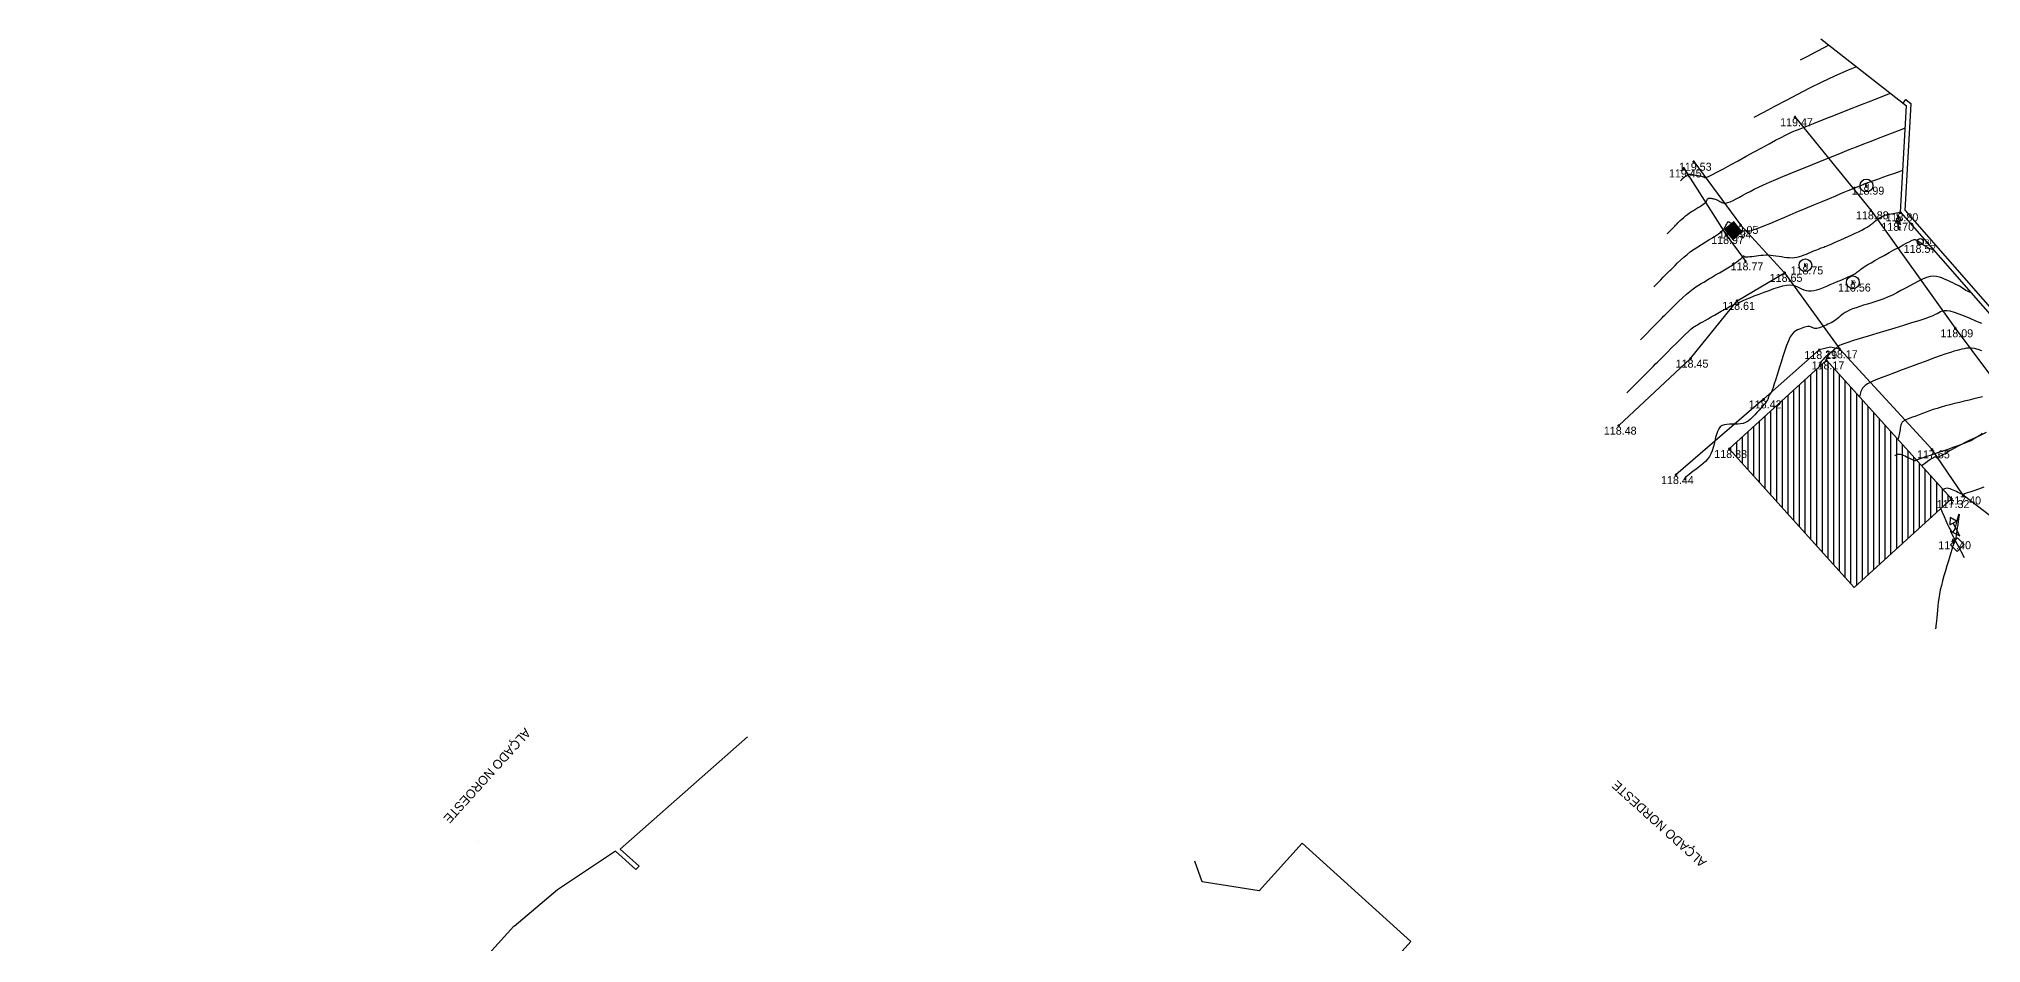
# Model space of a CAD drawing. Extents: x -196763 to -87623, y -65703 to -55832.
# Drawn here: x -87844.7 to -87759.7, y -65550.7 to -65511.1 of the extents above; entities that cross this region are included whole.
import ezdxf
from ezdxf.enums import TextEntityAlignment as Align

# ---------------------------------------------------------------- set-up
doc = ezdxf.new("R2010")
doc.units = 0
doc.header["$MEASUREMENT"] = 0
doc.header["$PDMODE"] = 34
doc.header["$PDSIZE"] = 0.05
for name, color, linetype in [('0_pROP.aux.legenda', 7, 'Continuous'), ('0_PROP.corte', 10, 'Continuous'), ('0_PROPfinal', 4, 'Continuous'), ('AG_BOCA_INCENDIO', 7, 'Continuous'), ('CV', 8, 'Continuous'), ('CVD', 6, 'Continuous'), ('LEVTP_BERMA', 6, 'Continuous'), ('LEVTP_EDIF', 3, 'Continuous'), ('LEVTP_ELEC_POSTE_MEDIA_TENSAO', 7, 'Continuous'), ('LEVTP_MURO', 1, 'Continuous'), ('LEVTP_SAN_DOM_CX', 7, 'Continuous'), ('LEVTP_SAN_PLUV_SARJETA', 7, 'Continuous'), ('POINTS', 2, 'Continuous'), ('Z', 1, 'Continuous')]:
    doc.layers.add(name, color=color, linetype=linetype)
doc.styles.add('creativespace', font='GOTHIC.TTF')
doc.styles.add('TIMES NEW ROMAN', font='times.ttf')

# ---------------------------------------------------------------- blocks, each defined once
blk = doc.blocks.new('BOCA DE INCENDIO REDONDA')
at = {"layer": 'AG_BOCA_INCENDIO'}
blk.add_circle((0, 0), 0.134, dxfattribs=at)
at = {"layer": 'AG_BOCA_INCENDIO', "style": 'TIMES NEW ROMAN'}
blk.add_text('BI', height=0.2, dxfattribs=at).set_placement((0.197, -0.097))
blk = doc.blocks.new('POSTE MEDIA TENSAO')
at = {"layer": 'LEVTP_ELEC_POSTE_MEDIA_TENSAO'}
for p, q in [((-0.092, -0.29), (0.092, 0.29)), ((0.092, 0.29), (0.158, 0.094)), ((0.158, 0.094), (0.246, 0.366))]:
    blk.add_line(p, q, dxfattribs=at)
blk.add_lwpolyline([(0.285, 0.492), (0.177, 0.391), (0.318, 0.348)], close=True, dxfattribs=at)
for points in [[(-0.1, 0.095), (0.1, 0.095)], [(-0.1, -0.095), (-0.1, 0.095)], [(0.1, -0.095), (0.1, 0.095)], [(-0.1, -0.095), (0.1, -0.095)]]:
    blk.add_lwpolyline(points, dxfattribs=at)
blk = doc.blocks.new('SARG RECT')
at = {"layer": 'LEVTP_SAN_PLUV_SARJETA'}
for p, q in [((-0.35, 0.35), (-0.35, 0)), ((0.35, 0.35), (-0.35, 0.35)), ((0.35, 0.29), (-0.35, 0.29)), ((0.35, 0.23), (-0.35, 0.23)), ((0.35, 0.17), (-0.35, 0.17)), ((0.35, 0.12), (-0.35, 0.12)), ((0.35, 0.06), (-0.35, 0.06)), ((-0.35, 0), (0.35, 0)), ((0.35, 0), (0.35, 0.35))]:
    blk.add_line(p, q, dxfattribs=at)
blk = doc.blocks.new('CX DOM RED')
at = {"layer": 'LEVTP_SAN_DOM_CX'}
blk.add_circle((118.482, -75.333), 0.28, dxfattribs=at)
at = {"layer": 'LEVTP_SAN_DOM_CX', "style": 'TIMES NEW ROMAN'}
blk.add_text('D', height=0.2, dxfattribs=at).set_placement((118.389, -75.43))

msp = doc.modelspace()

# ---------------------------------------------------------------- hatches: boundary and pattern name
at = {"layer": 'LEVTP_EDIF', "linetype": 'Continuous', "true_color": 0x000000}
h = msp.add_hatch(dxfattribs=at)
h.set_pattern_fill('ANSI31', color=18, scale=2, angle=45)
h.set_pattern_definition([(90, (67.09838, 74.1472), (-0.25, -8e-13), [])])
h.paths.add_polyline_path([(-87766.473, -65525.158), (-87770.73, -65529.033), (-87765.258, -65535.098), (-87761.001, -65531.223)])
h.paths.add_polyline_path([(-87768.254, -65530.509), (-87762.632, -65530.509), (-87762.632, -65529.656), (-87768.254, -65529.656)], flags=24)

# ---------------------------------------------------------------- linework, layer by layer
at = {"layer": '0_PROP.corte', "color": 240, "linetype": 'Continuous', "true_color": 0xed1f24}
for p, q in [((-87819.253, -65546.536), (-87813.675, -65541.631)), ((-87819.448, -65546.629), (-87818.558, -65547.434)), ((-87818.424, -65547.286), (-87819.253, -65546.536)), ((-87818.558, -65547.434), (-87818.424, -65547.286))]:
    msp.add_line(p, q, dxfattribs=at)
for points in [[(-87789.417, -65546.282), (-87791.296, -65548.359), (-87793.784, -65547.963), (-87794.101, -65547.061)], [(-87784.659, -65550.583), (-87789.417, -65546.282)], [(-87819.448, -65546.629), (-87821.984, -65548.317), (-87823.891, -65549.928), (-87823.906, -65549.915), (-87832.292, -65559.182), (-87849.566, -65577.526), (-87849.696, -65577.67), (-87850.716, -65578.797)], [(-87785.665, -65551.696), (-87784.659, -65550.583)]]:
    msp.add_lwpolyline(points, dxfattribs=at)
at = {"layer": '0_PROPfinal', "linetype": 'Continuous'}
msp.add_lwpolyline([(-87825.436, -65546.209), (-87825.436, -65546.209)], dxfattribs=at)
at = {"layer": 'CV', "linetype": 'Continuous'}
for points in [[(-87766.373, -65511.377, 0), (-87766.536, -65511.464, 0), (-87766.956, -65511.687, 0), (-87767.336, -65511.885, 0), (-87767.63, -65512.032, 0)], [(-87765.16, -65512.324, 0), (-87765.517, -65512.474, 0), (-87766.117, -65512.738, 0), (-87766.117, -65512.738, 0), (-87766.683, -65513.001, 0), (-87767.222, -65513.266, 0), (-87767.74, -65513.53, 0), (-87768.243, -65513.795, 0), (-87768.74, -65514.06, 0), (-87768.74, -65514.06, 0), (-87769.232, -65514.322, 0), (-87769.646, -65514.542, 0)], [(-87772.853, -65517.305, 0), (-87772.841, -65517.292, 0), (-87772.832, -65517.283, 0), (-87772.821, -65517.272, 0), (-87772.81, -65517.261, 0), (-87772.799, -65517.25, 0), (-87772.79, -65517.241, 0), (-87772.79, -65517.241, 0), (-87772.784, -65517.235, 0), (-87772.78, -65517.23, 0), (-87772.776, -65517.227, 0), (-87772.771, -65517.222, 0), (-87772.765, -65517.216, 0), (-87772.765, -65517.216, 0), (-87772.756, -65517.207, 0), (-87772.745, -65517.195, 0), (-87772.731, -65517.183, 0), (-87772.716, -65517.169, 0), (-87772.701, -65517.156, 0), (-87772.701, -65517.156, 0), (-87772.685, -65517.144, 0), (-87772.668, -65517.132, 0), (-87772.651, -65517.122, 0), (-87772.635, -65517.111, 0), (-87772.618, -65517.101, 0), (-87772.618, -65517.101, 0), (-87772.601, -65517.09, 0), (-87772.585, -65517.08, 0), (-87772.57, -65517.071, 0), (-87772.557, -65517.062, 0), (-87772.546, -65517.054, 0), (-87772.546, -65517.054, 0), (-87772.538, -65517.048, 0), (-87772.533, -65517.042, 0), (-87772.529, -65517.037, 0), (-87772.526, -65517.032, 0), (-87772.525, -65517.028, 0), (-87772.525, -65517.028, 0), (-87772.522, -65517.024, 0), (-87772.518, -65517.02, 0), (-87772.509, -65517.018, 0), (-87772.492, -65517.017, 0), (-87772.466, -65517.019, 0), (-87772.466, -65517.019, 0), (-87772.429, -65517.023, 0), (-87772.383, -65517.029, 0), (-87772.329, -65517.038, 0), (-87772.271, -65517.047, 0), (-87772.21, -65517.057, 0), (-87772.21, -65517.057, 0), (-87772.149, -65517.067, 0), (-87772.09, -65517.077, 0), (-87772.035, -65517.087, 0), (-87771.985, -65517.097, 0), (-87771.942, -65517.107, 0), (-87771.942, -65517.107, 0), (-87771.907, -65517.116, 0), (-87771.879, -65517.126, 0), (-87771.857, -65517.136, 0), (-87771.838, -65517.145, 0), (-87771.821, -65517.155, 0), (-87771.821, -65517.155, 0), (-87771.802, -65517.163, 0), (-87771.77, -65517.163, 0), (-87771.711, -65517.147, 0), (-87771.612, -65517.107, 0), (-87771.459, -65517.034, 0), (-87771.459, -65517.034, 0), (-87771.244, -65516.924, 0), (-87770.976, -65516.781, 0), (-87770.668, -65516.614, 0), (-87770.333, -65516.431, 0), (-87769.984, -65516.24, 0), (-87769.984, -65516.24, 0), (-87769.635, -65516.049, 0), (-87769.297, -65515.864, 0), (-87768.98, -65515.692, 0), (-87768.696, -65515.539, 0), (-87768.455, -65515.411, 0), (-87768.455, -65515.411, 0), (-87768.263, -65515.313, 0), (-87768.115, -65515.24, 0), (-87767.999, -65515.187, 0), (-87767.905, -65515.146, 0), (-87767.821, -65515.111, 0), (-87767.821, -65515.111, 0), (-87767.735, -65515.076, 0), (-87767.629, -65515.033, 0), (-87767.479, -65514.974, 0), (-87767.265, -65514.889, 0), (-87766.966, -65514.771, 0), (-87766.966, -65514.771, 0), (-87766.567, -65514.614, 0), (-87766.082, -65514.424, 0), (-87765.533, -65514.21, 0), (-87764.941, -65513.978, 0), (-87764.328, -65513.738, 0), (-87764.328, -65513.738, 0), (-87763.714, -65513.498, 0), (-87763.675, -65513.483, 0)], [(-87773.44, -65519.626, 0), (-87773.374, -65519.558, 0), (-87773.327, -65519.511, 0), (-87773.271, -65519.454, 0), (-87773.211, -65519.394, 0), (-87773.155, -65519.337, 0), (-87773.108, -65519.29, 0), (-87773.108, -65519.29, 0), (-87773.075, -65519.256, 0), (-87773.052, -65519.233, 0), (-87773.031, -65519.212, 0), (-87773.008, -65519.189, 0), (-87772.975, -65519.155, 0), (-87772.975, -65519.155, 0), (-87772.928, -65519.108, 0), (-87772.867, -65519.048, 0), (-87772.796, -65518.981, 0), (-87772.718, -65518.911, 0), (-87772.635, -65518.842, 0), (-87772.635, -65518.842, 0), (-87772.55, -65518.777, 0), (-87772.463, -65518.716, 0), (-87772.375, -65518.658, 0), (-87772.287, -65518.603, 0), (-87772.198, -65518.548, 0), (-87772.198, -65518.548, 0), (-87772.11, -65518.494, 0), (-87772.024, -65518.442, 0), (-87771.945, -65518.392, 0), (-87771.876, -65518.345, 0), (-87771.82, -65518.304, 0), (-87771.82, -65518.304, 0), (-87771.778, -65518.269, 0), (-87771.749, -65518.238, 0), (-87771.729, -65518.212, 0), (-87771.716, -65518.188, 0), (-87771.706, -65518.165, 0), (-87771.706, -65518.165, 0), (-87771.697, -65518.143, 0), (-87771.686, -65518.122, 0), (-87771.673, -65518.103, 0), (-87771.658, -65518.088, 0), (-87771.638, -65518.077, 0), (-87771.638, -65518.077, 0), (-87771.614, -65518.071, 0), (-87771.585, -65518.07, 0), (-87771.554, -65518.072, 0), (-87771.52, -65518.076, 0), (-87771.486, -65518.082, 0), (-87771.486, -65518.082, 0), (-87771.451, -65518.088, 0), (-87771.416, -65518.094, 0), (-87771.38, -65518.102, 0), (-87771.343, -65518.113, 0), (-87771.305, -65518.126, 0), (-87771.305, -65518.126, 0), (-87771.266, -65518.143, 0), (-87771.225, -65518.163, 0), (-87771.183, -65518.185, 0), (-87771.14, -65518.209, 0), (-87771.097, -65518.233, 0), (-87771.097, -65518.233, 0), (-87771.053, -65518.257, 0), (-87771.005, -65518.276, 0), (-87770.948, -65518.287, 0), (-87770.879, -65518.285, 0), (-87770.792, -65518.266, 0), (-87770.792, -65518.266, 0), (-87770.684, -65518.227, 0), (-87770.56, -65518.17, 0), (-87770.422, -65518.101, 0), (-87770.276, -65518.023, 0), (-87770.125, -65517.941, 0), (-87770.125, -65517.941, 0), (-87769.972, -65517.857, 0), (-87769.813, -65517.772, 0), (-87769.639, -65517.682, 0), (-87769.445, -65517.587, 0), (-87769.222, -65517.484, 0), (-87769.222, -65517.484, 0), (-87768.967, -65517.371, 0), (-87768.684, -65517.25, 0), (-87768.38, -65517.123, 0), (-87768.062, -65516.992, 0), (-87767.737, -65516.859, 0), (-87767.737, -65516.859, 0), (-87767.411, -65516.726, 0), (-87767.085, -65516.593, 0), (-87766.76, -65516.461, 0), (-87766.437, -65516.33, 0), (-87766.114, -65516.201, 0), (-87766.114, -65516.201, 0), (-87765.793, -65516.073, 0), (-87765.474, -65515.947, 0), (-87765.155, -65515.822, 0), (-87764.838, -65515.697, 0), (-87764.52, -65515.573, 0), (-87764.52, -65515.573, 0), (-87764.203, -65515.449, 0), (-87763.889, -65515.327, 0), (-87763.579, -65515.206, 0), (-87763.275, -65515.09, 0), (-87763.022, -65514.994, 0)], [(-87774.614, -65524.267, 0), (-87774.44, -65524.091, 0), (-87774.317, -65523.967, 0), (-87774.17, -65523.818, 0), (-87774.014, -65523.66, 0), (-87773.866, -65523.511, 0), (-87773.743, -65523.387, 0), (-87773.743, -65523.387, 0), (-87773.657, -65523.299, 0), (-87773.596, -65523.237, 0), (-87773.543, -65523.184, 0), (-87773.481, -65523.122, 0), (-87773.395, -65523.035, 0), (-87773.395, -65523.035, 0), (-87773.272, -65522.91, 0), (-87773.119, -65522.758, 0), (-87772.948, -65522.591, 0), (-87772.772, -65522.425, 0), (-87772.603, -65522.272, 0), (-87772.603, -65522.272, 0), (-87772.45, -65522.145, 0), (-87772.312, -65522.04, 0), (-87772.185, -65521.953, 0), (-87772.066, -65521.876, 0), (-87771.951, -65521.805, 0), (-87771.951, -65521.805, 0), (-87771.837, -65521.736, 0), (-87771.724, -65521.667, 0), (-87771.615, -65521.601, 0), (-87771.51, -65521.538, 0), (-87771.412, -65521.479, 0), (-87771.412, -65521.479, 0), (-87771.321, -65521.426, 0), (-87771.237, -65521.377, 0), (-87771.158, -65521.331, 0), (-87771.082, -65521.288, 0), (-87771.008, -65521.246, 0), (-87771.008, -65521.246, 0), (-87770.934, -65521.204, 0), (-87770.861, -65521.162, 0), (-87770.79, -65521.12, 0), (-87770.722, -65521.079, 0), (-87770.657, -65521.039, 0), (-87770.657, -65521.039, 0), (-87770.598, -65520.999, 0), (-87770.542, -65520.961, 0), (-87770.489, -65520.922, 0), (-87770.438, -65520.884, 0), (-87770.388, -65520.847, 0), (-87770.388, -65520.847, 0), (-87770.339, -65520.809, 0), (-87770.291, -65520.773, 0), (-87770.248, -65520.739, 0), (-87770.209, -65520.708, 0), (-87770.178, -65520.683, 0), (-87770.178, -65520.683, 0), (-87770.156, -65520.663, 0), (-87770.142, -65520.648, 0), (-87770.132, -65520.636, 0), (-87770.127, -65520.626, 0), (-87770.123, -65520.618, 0), (-87770.123, -65520.618, 0), (-87770.12, -65520.611, 0), (-87770.117, -65520.603, 0), (-87770.113, -65520.597, 0), (-87770.109, -65520.593, 0), (-87770.104, -65520.592, 0), (-87770.104, -65520.592, 0), (-87770.099, -65520.593, 0), (-87770.093, -65520.597, 0), (-87770.086, -65520.603, 0), (-87770.08, -65520.61, 0), (-87770.073, -65520.618, 0), (-87770.073, -65520.618, 0), (-87770.065, -65520.625, 0), (-87770.054, -65520.632, 0), (-87770.035, -65520.637, 0), (-87770.006, -65520.64, 0), (-87769.961, -65520.639, 0), (-87769.961, -65520.639, 0), (-87769.899, -65520.635, 0), (-87769.822, -65520.627, 0), (-87769.734, -65520.617, 0), (-87769.639, -65520.605, 0), (-87769.54, -65520.592, 0), (-87769.54, -65520.592, 0), (-87769.44, -65520.579, 0), (-87769.34, -65520.567, 0), (-87769.238, -65520.559, 0), (-87769.133, -65520.554, 0), (-87769.026, -65520.554, 0), (-87769.026, -65520.554, 0), (-87768.914, -65520.56, 0), (-87768.8, -65520.571, 0), (-87768.683, -65520.587, 0), (-87768.564, -65520.604, 0), (-87768.445, -65520.624, 0), (-87768.445, -65520.624, 0), (-87768.326, -65520.643, 0), (-87768.207, -65520.659, 0), (-87768.09, -65520.671, 0), (-87767.976, -65520.675, 0), (-87767.865, -65520.67, 0), (-87767.865, -65520.67, 0), (-87767.758, -65520.653, 0), (-87767.654, -65520.626, 0), (-87767.552, -65520.592, 0), (-87767.452, -65520.554, 0), (-87767.353, -65520.512, 0), (-87767.353, -65520.512, 0), (-87767.254, -65520.471, 0), (-87767.157, -65520.43, 0), (-87767.064, -65520.391, 0), (-87766.977, -65520.355, 0), (-87766.896, -65520.322, 0), (-87766.896, -65520.322, 0), (-87766.825, -65520.294, 0), (-87766.761, -65520.269, 0), (-87766.702, -65520.246, 0), (-87766.647, -65520.225, 0), (-87766.594, -65520.206, 0), (-87766.594, -65520.206, 0), (-87766.54, -65520.185, 0), (-87766.482, -65520.163, 0), (-87766.416, -65520.137, 0), (-87766.336, -65520.104, 0), (-87766.24, -65520.064, 0), (-87766.24, -65520.064, 0), (-87766.124, -65520.013, 0), (-87765.99, -65519.954, 0), (-87765.844, -65519.889, 0), (-87765.689, -65519.819, 0), (-87765.53, -65519.748, 0), (-87765.53, -65519.748, 0), (-87765.37, -65519.676, 0), (-87765.215, -65519.605, 0), (-87765.066, -65519.535, 0), (-87764.928, -65519.466, 0), (-87764.805, -65519.401, 0), (-87764.805, -65519.401, 0), (-87764.699, -65519.338, 0), (-87764.606, -65519.277, 0), (-87764.525, -65519.219, 0), (-87764.451, -65519.161, 0), (-87764.381, -65519.104, 0), (-87764.381, -65519.104, 0), (-87764.311, -65519.048, 0), (-87764.24, -65518.993, 0), (-87764.169, -65518.942, 0), (-87764.097, -65518.896, 0), (-87764.023, -65518.857, 0), (-87764.023, -65518.857, 0), (-87763.948, -65518.826, 0), (-87763.871, -65518.802, 0), (-87763.793, -65518.783, 0), (-87763.715, -65518.768, 0), (-87763.636, -65518.755, 0), (-87763.636, -65518.755, 0), (-87763.557, -65518.741, 0), (-87763.482, -65518.729, 0), (-87763.413, -65518.717, 0), (-87763.353, -65518.708, 0), (-87763.306, -65518.7, 0), (-87763.306, -65518.7, 0), (-87763.273, -65518.695, 0), (-87763.253, -65518.692, 0), (-87763.242, -65518.691, 0), (-87763.237, -65518.69, 0), (-87763.235, -65518.691, 0), (-87763.235, -65518.691, 0), (-87763.234, -65518.691, 0), (-87763.233, -65518.691, 0), (-87763.232, -65518.692, 0), (-87763.231, -65518.692, 0), (-87763.23, -65518.693, 0), (-87763.23, -65518.693, 0), (-87763.229, -65518.693, 0), (-87763.228, -65518.694, 0), (-87763.227, -65518.694, 0), (-87763.226, -65518.695, 0), (-87763.225, -65518.696, 0), (-87763.225, -65518.696, 0), (-87763.223, -65518.695, 0)], [(-87775.201, -65526.588, 0), (-87774.973, -65526.357, 0), (-87774.813, -65526.195, 0), (-87774.619, -65525.999, 0), (-87774.415, -65525.793, 0), (-87774.222, -65525.597, 0), (-87774.061, -65525.435, 0), (-87774.061, -65525.435, 0), (-87773.948, -65525.321, 0), (-87773.868, -65525.24, 0), (-87773.798, -65525.17, 0), (-87773.718, -65525.089, 0), (-87773.605, -65524.974, 0), (-87773.605, -65524.974, 0), (-87773.444, -65524.812, 0), (-87773.248, -65524.615, 0), (-87773.038, -65524.405, 0), (-87772.832, -65524.202, 0), (-87772.652, -65524.027, 0), (-87772.652, -65524.027, 0), (-87772.511, -65523.897, 0), (-87772.407, -65523.806, 0), (-87772.329, -65523.745, 0), (-87772.269, -65523.703, 0), (-87772.218, -65523.672, 0), (-87772.218, -65523.672, 0), (-87772.168, -65523.641, 0), (-87772.114, -65523.609, 0), (-87772.052, -65523.572, 0), (-87771.978, -65523.528, 0), (-87771.888, -65523.476, 0), (-87771.888, -65523.476, 0), (-87771.78, -65523.413, 0), (-87771.655, -65523.342, 0), (-87771.518, -65523.264, 0), (-87771.373, -65523.182, 0), (-87771.225, -65523.097, 0), (-87771.225, -65523.097, 0), (-87771.076, -65523.013, 0), (-87770.933, -65522.932, 0), (-87770.801, -65522.859, 0), (-87770.685, -65522.796, 0), (-87770.591, -65522.748, 0), (-87770.591, -65522.748, 0), (-87770.522, -65522.717, 0), (-87770.474, -65522.7, 0), (-87770.443, -65522.694, 0), (-87770.422, -65522.695, 0), (-87770.407, -65522.699, 0), (-87770.407, -65522.699, 0), (-87770.393, -65522.704, 0), (-87770.379, -65522.709, 0), (-87770.366, -65522.712, 0), (-87770.355, -65522.713, 0), (-87770.345, -65522.711, 0), (-87770.345, -65522.711, 0), (-87770.337, -65522.706, 0), (-87770.33, -65522.698, 0), (-87770.325, -65522.688, 0), (-87770.321, -65522.677, 0), (-87770.317, -65522.665, 0), (-87770.317, -65522.665, 0), (-87770.312, -65522.652, 0), (-87770.298, -65522.637, 0), (-87770.267, -65522.615, 0), (-87770.21, -65522.586, 0), (-87770.119, -65522.544, 0), (-87770.119, -65522.544, 0), (-87769.987, -65522.489, 0), (-87769.822, -65522.423, 0), (-87769.63, -65522.348, 0), (-87769.421, -65522.267, 0), (-87769.204, -65522.184, 0), (-87769.204, -65522.184, 0), (-87768.986, -65522.101, 0), (-87768.773, -65522.023, 0), (-87768.57, -65521.955, 0), (-87768.383, -65521.903, 0), (-87768.216, -65521.871, 0), (-87768.216, -65521.871, 0), (-87768.072, -65521.864, 0), (-87767.95, -65521.878, 0), (-87767.842, -65521.907, 0), (-87767.745, -65521.946, 0), (-87767.652, -65521.99, 0), (-87767.652, -65521.99, 0), (-87767.561, -65522.035, 0), (-87767.467, -65522.076, 0), (-87767.368, -65522.107, 0), (-87767.263, -65522.127, 0), (-87767.149, -65522.129, 0), (-87767.149, -65522.129, 0), (-87767.024, -65522.111, 0), (-87766.891, -65522.076, 0), (-87766.751, -65522.028, 0), (-87766.606, -65521.972, 0), (-87766.46, -65521.912, 0), (-87766.46, -65521.912, 0), (-87766.313, -65521.851, 0), (-87766.171, -65521.792, 0), (-87766.036, -65521.735, 0), (-87765.913, -65521.684, 0), (-87765.805, -65521.638, 0), (-87765.805, -65521.638, 0), (-87765.716, -65521.6, 0), (-87765.642, -65521.568, 0), (-87765.579, -65521.541, 0), (-87765.525, -65521.517, 0), (-87765.474, -65521.494, 0), (-87765.474, -65521.494, 0), (-87765.425, -65521.472, 0), (-87765.375, -65521.449, 0), (-87765.326, -65521.425, 0), (-87765.279, -65521.4, 0), (-87765.232, -65521.373, 0), (-87765.232, -65521.373, 0), (-87765.187, -65521.344, 0), (-87765.144, -65521.313, 0), (-87765.102, -65521.281, 0), (-87765.06, -65521.248, 0), (-87765.019, -65521.215, 0), (-87765.019, -65521.215, 0), (-87764.977, -65521.181, 0), (-87764.928, -65521.143, 0), (-87764.864, -65521.099, 0), (-87764.78, -65521.045, 0), (-87764.668, -65520.976, 0), (-87764.668, -65520.976, 0), (-87764.523, -65520.892, 0), (-87764.35, -65520.794, 0), (-87764.156, -65520.686, 0), (-87763.949, -65520.57, 0), (-87763.734, -65520.452, 0), (-87763.734, -65520.452, 0), (-87763.519, -65520.333, 0), (-87763.313, -65520.22, 0), (-87763.123, -65520.116, 0), (-87762.957, -65520.027, 0), (-87762.825, -65519.958, 0), (-87762.825, -65519.958, 0), (-87762.73, -65519.912, 0), (-87762.669, -65519.886, 0), (-87762.631, -65519.874, 0), (-87762.611, -65519.872, 0), (-87762.598, -65519.875, 0), (-87762.598, -65519.875, 0), (-87762.587, -65519.879, 0), (-87762.572, -65519.885, 0), (-87762.551, -65519.897, 0), (-87762.52, -65519.915, 0), (-87762.476, -65519.942, 0), (-87762.476, -65519.942, 0), (-87762.418, -65519.98, 0), (-87762.347, -65520.027, 0), (-87762.266, -65520.081, 0), (-87762.18, -65520.14, 0), (-87762.089, -65520.201, 0), (-87762.089, -65520.201, 0), (-87761.993, -65520.26, 0), (-87761.859, -65520.301, 0), (-87761.816, -65520.302, 0)], [(-87760.175, -65522.177, 0), (-87760.217, -65522.174, 0), (-87760.306, -65522.142, 0), (-87760.374, -65522.101, 0), (-87760.374, -65522.101, 0), (-87760.438, -65522.057, 0), (-87760.505, -65522.013, 0), (-87760.576, -65521.968, 0), (-87760.654, -65521.923, 0), (-87760.74, -65521.876, 0), (-87760.74, -65521.876, 0), (-87760.836, -65521.828, 0), (-87760.941, -65521.778, 0), (-87761.053, -65521.728, 0), (-87761.168, -65521.677, 0), (-87761.286, -65521.625, 0), (-87761.286, -65521.625, 0), (-87761.404, -65521.575, 0), (-87761.526, -65521.531, 0), (-87761.653, -65521.5, 0), (-87761.789, -65521.488, 0), (-87761.937, -65521.501, 0), (-87761.937, -65521.501, 0), (-87762.098, -65521.543, 0), (-87762.272, -65521.611, 0), (-87762.453, -65521.697, 0), (-87762.641, -65521.797, 0), (-87762.832, -65521.902, 0), (-87762.832, -65521.902, 0), (-87763.022, -65522.009, 0), (-87763.213, -65522.113, 0), (-87763.402, -65522.213, 0), (-87763.59, -65522.306, 0), (-87763.775, -65522.391, 0), (-87763.775, -65522.391, 0), (-87763.958, -65522.466, 0), (-87764.138, -65522.533, 0), (-87764.316, -65522.593, 0), (-87764.494, -65522.648, 0), (-87764.671, -65522.702, 0), (-87764.671, -65522.702, 0), (-87764.847, -65522.755, 0), (-87765.018, -65522.808, 0), (-87765.181, -65522.861, 0), (-87765.33, -65522.914, 0), (-87765.46, -65522.967, 0), (-87765.46, -65522.967, 0), (-87765.57, -65523.02, 0), (-87765.661, -65523.073, 0), (-87765.738, -65523.126, 0), (-87765.807, -65523.178, 0), (-87765.87, -65523.231, 0), (-87765.87, -65523.231, 0), (-87765.934, -65523.284, 0), (-87765.997, -65523.335, 0), (-87766.062, -65523.385, 0), (-87766.128, -65523.433, 0), (-87766.196, -65523.477, 0), (-87766.196, -65523.477, 0), (-87766.266, -65523.516, 0), (-87766.338, -65523.553, 0), (-87766.411, -65523.587, 0), (-87766.485, -65523.619, 0), (-87766.56, -65523.65, 0), (-87766.56, -65523.65, 0), (-87766.635, -65523.681, 0), (-87766.708, -65523.71, 0), (-87766.777, -65523.735, 0), (-87766.842, -65523.754, 0), (-87766.9, -65523.766, 0), (-87766.9, -65523.766, 0), (-87766.95, -65523.769, 0), (-87766.993, -65523.765, 0), (-87767.032, -65523.754, 0), (-87767.067, -65523.74, 0), (-87767.1, -65523.724, 0), (-87767.1, -65523.724, 0), (-87767.133, -65523.708, 0), (-87767.168, -65523.694, 0), (-87767.207, -65523.683, 0), (-87767.251, -65523.678, 0), (-87767.303, -65523.681, 0), (-87767.303, -65523.681, 0), (-87767.363, -65523.692, 0), (-87767.431, -65523.711, 0), (-87767.504, -65523.736, 0), (-87767.581, -65523.764, 0), (-87767.659, -65523.794, 0), (-87767.659, -65523.794, 0), (-87767.738, -65523.826, 0), (-87767.817, -65523.867, 0), (-87767.897, -65523.926, 0), (-87767.976, -65524.013, 0), (-87768.056, -65524.137, 0), (-87768.056, -65524.137, 0), (-87768.137, -65524.304, 0), (-87768.217, -65524.508, 0), (-87768.298, -65524.739, 0), (-87768.38, -65524.988, 0), (-87768.461, -65525.247, 0), (-87768.461, -65525.247, 0), (-87768.542, -65525.506, 0), (-87768.62, -65525.755, 0), (-87768.693, -65525.985, 0), (-87768.758, -65526.186, 0), (-87768.812, -65526.348, 0), (-87768.812, -65526.348, 0), (-87768.854, -65526.464, 0), (-87768.884, -65526.542, 0), (-87768.907, -65526.591, 0), (-87768.925, -65526.621, 0), (-87768.939, -65526.641, 0), (-87768.939, -65526.641, 0), (-87768.953, -65526.659, 0), (-87768.967, -65526.678, 0), (-87768.98, -65526.696, 0), (-87768.991, -65526.714, 0), (-87769.001, -65526.733, 0), (-87769.001, -65526.733, 0), (-87769.008, -65526.751, 0), (-87769.014, -65526.769, 0), (-87769.018, -65526.788, 0), (-87769.022, -65526.806, 0), (-87769.024, -65526.825, 0), (-87769.024, -65526.825, 0), (-87769.028, -65526.844, 0), (-87769.035, -65526.866, 0), (-87769.049, -65526.896, 0), (-87769.075, -65526.936, 0), (-87769.115, -65526.989, 0), (-87769.115, -65526.989, 0), (-87769.173, -65527.059, 0), (-87769.245, -65527.143, 0), (-87769.329, -65527.237, 0), (-87769.419, -65527.338, 0), (-87769.514, -65527.443, 0), (-87769.514, -65527.443, 0), (-87769.609, -65527.547, 0), (-87769.706, -65527.647, 0), (-87769.804, -65527.739, 0), (-87769.905, -65527.818, 0), (-87770.011, -65527.879, 0), (-87770.011, -65527.879, 0), (-87770.121, -65527.921, 0), (-87770.235, -65527.945, 0), (-87770.352, -65527.957, 0), (-87770.471, -65527.96, 0), (-87770.591, -65527.959, 0), (-87770.591, -65527.959, 0), (-87770.711, -65527.958, 0), (-87770.827, -65527.964, 0), (-87770.937, -65527.981, 0), (-87771.036, -65528.016, 0), (-87771.121, -65528.074, 0), (-87771.121, -65528.074, 0), (-87771.189, -65528.161, 0), (-87771.244, -65528.271, 0), (-87771.288, -65528.4, 0), (-87771.326, -65528.54, 0), (-87771.359, -65528.686, 0), (-87771.359, -65528.686, 0), (-87771.393, -65528.833, 0), (-87771.43, -65528.977, 0), (-87771.473, -65529.116, 0), (-87771.526, -65529.248, 0), (-87771.591, -65529.37, 0), (-87771.591, -65529.37, 0), (-87771.671, -65529.48, 0), (-87771.763, -65529.581, 0), (-87771.864, -65529.673, 0), (-87771.972, -65529.761, 0), (-87772.083, -65529.846, 0), (-87772.083, -65529.846, 0), (-87772.194, -65529.931, 0), (-87772.3, -65530.012, 0), (-87772.398, -65530.087, 0), (-87772.482, -65530.153, 0), (-87772.55, -65530.206, 0), (-87772.55, -65530.206, 0), (-87772.596, -65530.245, 0), (-87772.625, -65530.272, 0), (-87772.642, -65530.289, 0), (-87772.649, -65530.3, 0), (-87772.652, -65530.308, 0), (-87772.652, -65530.308, 0), (-87772.654, -65530.316, 0), (-87772.656, -65530.323, 0), (-87772.658, -65530.331, 0), (-87772.66, -65530.338, 0), (-87772.662, -65530.345, 0), (-87772.662, -65530.345, 0), (-87772.663, -65530.351, 0), (-87772.664, -65530.357, 0), (-87772.665, -65530.363, 0), (-87772.666, -65530.369, 0), (-87772.666, -65530.375, 0), (-87772.666, -65530.375, 0), (-87772.667, -65530.381, 0), (-87772.667, -65530.386, 0), (-87772.668, -65530.391, 0), (-87772.668, -65530.395, 0), (-87772.669, -65530.399, 0), (-87772.669, -65530.399, 0), (-87772.669, -65530.401, 0), (-87772.669, -65530.403, 0), (-87772.669, -65530.403, 0)], [(-87759.683, -65523.553, 0), (-87759.937, -65523.443, 0), (-87759.937, -65523.443, 0), (-87760.191, -65523.333, 0), (-87760.438, -65523.229, 0), (-87760.669, -65523.137, 0), (-87760.879, -65523.063, 0), (-87761.058, -65523.013, 0), (-87761.058, -65523.013, 0), (-87761.203, -65522.991, 0), (-87761.319, -65522.993, 0), (-87761.411, -65523.012, 0), (-87761.489, -65523.044, 0), (-87761.56, -65523.082, 0), (-87761.56, -65523.082, 0), (-87761.631, -65523.121, 0), (-87761.716, -65523.163, 0), (-87761.826, -65523.212, 0), (-87761.976, -65523.271, 0), (-87762.177, -65523.342, 0), (-87762.177, -65523.342, 0), (-87762.439, -65523.428, 0), (-87762.753, -65523.526, 0), (-87763.106, -65523.635, 0), (-87763.485, -65523.749, 0), (-87763.877, -65523.867, 0), (-87763.877, -65523.867, 0), (-87764.269, -65523.985, 0), (-87764.646, -65524.099, 0), (-87764.993, -65524.205, 0), (-87765.296, -65524.3, 0), (-87765.541, -65524.379, 0), (-87765.541, -65524.379, 0), (-87765.717, -65524.44, 0), (-87765.834, -65524.486, 0), (-87765.907, -65524.52, 0), (-87765.95, -65524.547, 0), (-87765.979, -65524.569, 0), (-87765.979, -65524.569, 0), (-87766.005, -65524.591, 0), (-87766.032, -65524.614, 0), (-87766.061, -65524.637, 0), (-87766.091, -65524.663, 0), (-87766.125, -65524.69, 0), (-87766.125, -65524.69, 0), (-87766.162, -65524.721, 0), (-87766.202, -65524.753, 0), (-87766.244, -65524.787, 0), (-87766.288, -65524.823, 0), (-87766.333, -65524.859, 0), (-87766.333, -65524.859, 0), (-87766.377, -65524.894, 0), (-87766.421, -65524.93, 0), (-87766.463, -65524.966, 0), (-87766.503, -65525.001, 0), (-87766.54, -65525.036, 0), (-87766.54, -65525.036, 0), (-87766.573, -65525.07, 0), (-87766.604, -65525.104, 0), (-87766.632, -65525.137, 0), (-87766.659, -65525.171, 0), (-87766.684, -65525.204, 0), (-87766.684, -65525.204, 0), (-87766.71, -65525.238, 0), (-87766.736, -65525.279, 0), (-87766.763, -65525.335, 0), (-87766.79, -65525.412, 0), (-87766.802, -65525.457, 0)], [(-87759.654, -65526.753, 0), (-87759.834, -65526.801, 0), (-87760.03, -65526.85, 0), (-87760.235, -65526.9, 0), (-87760.446, -65526.951, 0), (-87760.446, -65526.951, 0), (-87760.657, -65527.002, 0), (-87760.866, -65527.053, 0), (-87761.07, -65527.104, 0), (-87761.267, -65527.156, 0), (-87761.455, -65527.209, 0), (-87761.455, -65527.209, 0), (-87761.632, -65527.263, 0), (-87761.799, -65527.319, 0), (-87761.96, -65527.375, 0), (-87762.115, -65527.431, 0), (-87762.269, -65527.488, 0), (-87762.269, -65527.488, 0), (-87762.421, -65527.545, 0), (-87762.568, -65527.599, 0), (-87762.704, -65527.651, 0), (-87762.824, -65527.697, 0), (-87762.922, -65527.736, 0), (-87762.922, -65527.736, 0), (-87762.994, -65527.767, 0), (-87763.045, -65527.792, 0), (-87763.08, -65527.811, 0), (-87763.104, -65527.826, 0), (-87763.123, -65527.84, 0), (-87763.123, -65527.84, 0), (-87763.141, -65527.854, 0), (-87763.158, -65527.871, 0), (-87763.175, -65527.891, 0), (-87763.191, -65527.919, 0), (-87763.206, -65527.956, 0), (-87763.206, -65527.956, 0), (-87763.219, -65528.003, 0), (-87763.231, -65528.06, 0), (-87763.243, -65528.124, 0), (-87763.254, -65528.192, 0), (-87763.265, -65528.262, 0), (-87763.265, -65528.262, 0), (-87763.275, -65528.332, 0), (-87763.287, -65528.402, 0), (-87763.302, -65528.469, 0), (-87763.319, -65528.533, 0), (-87763.341, -65528.592, 0), (-87763.341, -65528.592, 0), (-87763.353, -65528.616, 0)], [(-87759.667, -65528.341, 0), (-87759.8, -65528.458, 0), (-87759.962, -65528.57, 0), (-87759.962, -65528.57, 0), (-87760.159, -65528.676, 0), (-87760.385, -65528.776, 0), (-87760.633, -65528.872, 0), (-87760.896, -65528.965, 0), (-87761.166, -65529.057, 0), (-87761.166, -65529.057, 0), (-87761.436, -65529.149, 0), (-87761.696, -65529.237, 0), (-87761.934, -65529.317, 0), (-87762.141, -65529.388, 0), (-87762.305, -65529.444, 0), (-87762.305, -65529.444, 0), (-87762.421, -65529.485, 0), (-87762.495, -65529.511, 0), (-87762.537, -65529.528, 0), (-87762.558, -65529.537, 0), (-87762.569, -65529.543, 0), (-87762.569, -65529.543, 0), (-87762.578, -65529.548, 0), (-87762.59, -65529.551, 0), (-87762.607, -65529.551, 0), (-87762.631, -65529.546, 0), (-87762.665, -65529.535, 0), (-87762.665, -65529.535, 0), (-87762.71, -65529.516, 0), (-87762.766, -65529.491, 0), (-87762.828, -65529.461, 0), (-87762.896, -65529.428, 0), (-87762.966, -65529.393, 0), (-87762.966, -65529.393, 0), (-87763.036, -65529.359, 0), (-87763.106, -65529.327, 0), (-87763.174, -65529.301, 0), (-87763.24, -65529.284, 0), (-87763.303, -65529.278, 0), (-87763.303, -65529.278, 0), (-87763.362, -65529.285, 0), (-87763.419, -65529.304, 0), (-87763.473, -65529.331, 0), (-87763.48, -65529.336, 0)], [(-87759.48, -65528.323, 0), (-87759.744, -65528.446, 0), (-87759.994, -65528.563, 0), (-87760.224, -65528.672, 0), (-87760.428, -65528.771, 0), (-87760.428, -65528.771, 0), (-87760.599, -65528.858, 0), (-87760.744, -65528.934, 0), (-87760.869, -65529.003, 0), (-87760.98, -65529.066, 0), (-87761.085, -65529.127, 0), (-87761.085, -65529.127, 0), (-87761.187, -65529.187, 0), (-87761.287, -65529.244, 0), (-87761.379, -65529.296, 0), (-87761.46, -65529.34, 0), (-87761.527, -65529.373, 0), (-87761.527, -65529.373, 0), (-87761.577, -65529.393, 0), (-87761.612, -65529.403, 0), (-87761.637, -65529.405, 0), (-87761.655, -65529.402, 0), (-87761.669, -65529.395, 0), (-87761.669, -65529.395, 0), (-87761.683, -65529.39, 0), (-87761.705, -65529.389, 0), (-87761.74, -65529.4, 0), (-87761.795, -65529.426, 0), (-87761.877, -65529.475, 0), (-87761.877, -65529.475, 0), (-87761.991, -65529.548, 0), (-87762.132, -65529.643, 0), (-87762.293, -65529.755, 0), (-87762.313, -65529.769, 0)], [(-87759.587, -65530.714, 0), (-87759.825, -65530.794, 0), (-87760.032, -65530.865, 0), (-87760.196, -65530.921, 0), (-87760.196, -65530.921, 0), (-87760.312, -65530.962, 0), (-87760.386, -65530.988, 0), (-87760.428, -65531.005, 0), (-87760.449, -65531.014, 0), (-87760.46, -65531.02, 0), (-87760.46, -65531.02, 0), (-87760.469, -65531.025, 0), (-87760.481, -65531.028, 0), (-87760.498, -65531.028, 0), (-87760.522, -65531.023, 0), (-87760.556, -65531.012, 0), (-87760.556, -65531.012, 0), (-87760.601, -65530.993, 0), (-87760.657, -65530.968, 0), (-87760.719, -65530.938, 0), (-87760.787, -65530.905, 0), (-87760.857, -65530.87, 0), (-87760.857, -65530.87, 0), (-87760.927, -65530.836, 0), (-87760.997, -65530.804, 0), (-87761.065, -65530.778, 0), (-87761.131, -65530.761, 0), (-87761.194, -65530.755, 0), (-87761.194, -65530.755, 0), (-87761.253, -65530.762, 0), (-87761.31, -65530.781, 0), (-87761.364, -65530.808, 0), (-87761.371, -65530.812, 0)], [(-87761.471, -65531.651, 0), (-87761.409, -65531.802, 0), (-87761.331, -65531.987, 0), (-87761.331, -65531.987, 0), (-87761.252, -65532.17, 0), (-87761.175, -65532.341, 0), (-87761.102, -65532.488, 0), (-87761.034, -65532.597, 0), (-87760.975, -65532.656, 0), (-87760.975, -65532.656, 0), (-87760.924, -65532.658, 0), (-87760.882, -65532.611, 0), (-87760.845, -65532.526, 0), (-87760.812, -65532.416, 0), (-87760.781, -65532.294, 0), (-87760.781, -65532.294, 0), (-87760.751, -65532.172, 0), (-87760.723, -65532.06, 0), (-87760.699, -65531.969, 0), (-87760.681, -65531.909, 0), (-87760.671, -65531.89, 0), (-87760.671, -65531.89, 0), (-87760.671, -65531.919, 0), (-87760.678, -65531.99, 0), (-87760.692, -65532.091, 0), (-87760.71, -65532.214, 0), (-87760.73, -65532.346, 0), (-87760.73, -65532.346, 0), (-87760.75, -65532.48, 0), (-87760.769, -65532.608, 0), (-87760.788, -65532.726, 0), (-87760.804, -65532.828, 0), (-87760.818, -65532.909, 0), (-87760.818, -65532.909, 0), (-87760.829, -65532.966, 0), (-87760.837, -65533.003, 0), (-87760.844, -65533.023, 0), (-87760.85, -65533.033, 0), (-87760.855, -65533.038, 0), (-87760.855, -65533.038, 0), (-87760.86, -65533.044, 0), (-87760.867, -65533.058, 0), (-87760.88, -65533.089, 0), (-87760.9, -65533.146, 0), (-87760.929, -65533.238, 0), (-87760.929, -65533.238, 0), (-87760.97, -65533.369, 0), (-87761.02, -65533.535, 0), (-87761.078, -65533.726, 0), (-87761.141, -65533.935, 0), (-87761.206, -65534.153, 0), (-87761.206, -65534.153, 0), (-87761.271, -65534.371, 0), (-87761.334, -65534.587, 0), (-87761.394, -65534.8, 0), (-87761.447, -65535.006, 0), (-87761.493, -65535.203, 0), (-87761.493, -65535.203, 0), (-87761.53, -65535.391, 0), (-87761.558, -65535.571, 0), (-87761.581, -65535.745, 0), (-87761.6, -65535.914, 0), (-87761.618, -65536.081, 0), (-87761.618, -65536.081, 0), (-87761.634, -65536.247, 0), (-87761.65, -65536.406, 0), (-87761.665, -65536.552, 0), (-87761.678, -65536.678, 0), (-87761.688, -65536.777, 0), (-87761.688, -65536.777, 0), (-87761.694, -65536.845, 0), (-87761.699, -65536.886, 0), (-87761.701, -65536.907, 0)]]:
    msp.add_polyline3d(points, dxfattribs=at)
at = {"layer": 'CVD', "linetype": 'Continuous'}
for points in [[(-87774.027, -65521.946, 0), (-87773.907, -65521.825, 0), (-87773.822, -65521.739, 0), (-87773.72, -65521.636, 0), (-87773.612, -65521.527, 0), (-87773.51, -65521.424, 0), (-87773.426, -65521.338, 0), (-87773.426, -65521.338, 0), (-87773.366, -65521.278, 0), (-87773.324, -65521.235, 0), (-87773.287, -65521.198, 0), (-87773.245, -65521.155, 0), (-87773.185, -65521.095, 0), (-87773.185, -65521.095, 0), (-87773.099, -65521.009, 0), (-87772.99, -65520.901, 0), (-87772.862, -65520.78, 0), (-87772.72, -65520.652, 0), (-87772.57, -65520.527, 0), (-87772.57, -65520.527, 0), (-87772.415, -65520.409, 0), (-87772.258, -65520.299, 0), (-87772.099, -65520.195, 0), (-87771.939, -65520.095, 0), (-87771.778, -65519.996, 0), (-87771.778, -65519.996, 0), (-87771.618, -65519.899, 0), (-87771.464, -65519.803, 0), (-87771.321, -65519.712, 0), (-87771.195, -65519.628, 0), (-87771.093, -65519.554, 0), (-87771.093, -65519.554, 0), (-87771.017, -65519.49, 0), (-87770.965, -65519.435, 0), (-87770.93, -65519.387, 0), (-87770.906, -65519.344, 0), (-87770.888, -65519.303, 0), (-87770.888, -65519.303, 0), (-87770.871, -65519.262, 0), (-87770.854, -65519.224, 0), (-87770.838, -65519.189, 0), (-87770.823, -65519.158, 0), (-87770.81, -65519.135, 0), (-87770.81, -65519.135, 0), (-87770.798, -65519.119, 0), (-87770.788, -65519.11, 0), (-87770.778, -65519.106, 0), (-87770.77, -65519.106, 0), (-87770.761, -65519.107, 0), (-87770.761, -65519.107, 0), (-87770.753, -65519.108, 0), (-87770.743, -65519.11, 0), (-87770.731, -65519.114, 0), (-87770.716, -65519.12, 0), (-87770.697, -65519.129, 0), (-87770.697, -65519.129, 0), (-87770.672, -65519.142, 0), (-87770.643, -65519.158, 0), (-87770.611, -65519.175, 0), (-87770.577, -65519.195, 0), (-87770.541, -65519.215, 0), (-87770.541, -65519.215, 0), (-87770.506, -65519.236, 0), (-87770.471, -65519.256, 0), (-87770.438, -65519.276, 0), (-87770.407, -65519.296, 0), (-87770.379, -65519.316, 0), (-87770.379, -65519.316, 0), (-87770.354, -65519.336, 0), (-87770.333, -65519.355, 0), (-87770.313, -65519.374, 0), (-87770.296, -65519.393, 0), (-87770.279, -65519.413, 0), (-87770.279, -65519.413, 0), (-87770.262, -65519.432, 0), (-87770.245, -65519.45, 0), (-87770.228, -65519.466, 0), (-87770.21, -65519.48, 0), (-87770.192, -65519.49, 0), (-87770.192, -65519.49, 0), (-87770.174, -65519.496, 0), (-87770.155, -65519.499, 0), (-87770.136, -65519.499, 0), (-87770.117, -65519.498, 0), (-87770.098, -65519.496, 0), (-87770.098, -65519.496, 0), (-87770.079, -65519.493, 0), (-87770.059, -65519.491, 0), (-87770.039, -65519.489, 0), (-87770.019, -65519.488, 0), (-87769.998, -65519.488, 0), (-87769.998, -65519.488, 0), (-87769.977, -65519.489, 0), (-87769.954, -65519.492, 0), (-87769.932, -65519.495, 0), (-87769.909, -65519.498, 0), (-87769.886, -65519.502, 0), (-87769.886, -65519.502, 0), (-87769.86, -65519.504, 0), (-87769.82, -65519.5, 0), (-87769.749, -65519.482, 0), (-87769.634, -65519.444, 0), (-87769.46, -65519.379, 0), (-87769.46, -65519.379, 0), (-87769.216, -65519.282, 0), (-87768.913, -65519.157, 0), (-87768.565, -65519.013, 0), (-87768.187, -65518.854, 0), (-87767.794, -65518.689, 0), (-87767.794, -65518.689, 0), (-87767.401, -65518.524, 0), (-87767.02, -65518.363, 0), (-87766.662, -65518.213, 0), (-87766.339, -65518.077, 0), (-87766.063, -65517.962, 0), (-87766.063, -65517.962, 0), (-87765.842, -65517.87, 0), (-87765.668, -65517.797, 0), (-87765.529, -65517.74, 0), (-87765.414, -65517.693, 0), (-87765.31, -65517.65, 0), (-87765.31, -65517.65, 0), (-87765.209, -65517.609, 0), (-87765.111, -65517.569, 0), (-87765.02, -65517.532, 0), (-87764.939, -65517.499, 0), (-87764.872, -65517.471, 0), (-87764.872, -65517.471, 0), (-87764.82, -65517.45, 0), (-87764.781, -65517.435, 0), (-87764.753, -65517.423, 0), (-87764.731, -65517.415, 0), (-87764.713, -65517.408, 0), (-87764.713, -65517.408, 0), (-87764.693, -65517.4, 0), (-87764.663, -65517.389, 0), (-87764.611, -65517.37, 0), (-87764.528, -65517.34, 0), (-87764.402, -65517.294, 0), (-87764.402, -65517.294, 0), (-87764.226, -65517.232, 0), (-87764.008, -65517.154, 0), (-87763.758, -65517.065, 0), (-87763.487, -65516.969, 0), (-87763.206, -65516.868, 0), (-87763.206, -65516.868, 0), (-87763.13, -65516.841, 0)], [(-87759.67, -65524.742, 0), (-87759.837, -65524.687, 0), (-87759.99, -65524.647, 0), (-87759.99, -65524.647, 0), (-87760.125, -65524.628, 0), (-87760.245, -65524.625, 0), (-87760.354, -65524.635, 0), (-87760.455, -65524.654, 0), (-87760.552, -65524.676, 0), (-87760.552, -65524.676, 0), (-87760.651, -65524.7, 0), (-87760.76, -65524.728, 0), (-87760.889, -65524.765, 0), (-87761.049, -65524.815, 0), (-87761.251, -65524.882, 0), (-87761.251, -65524.882, 0), (-87761.5, -65524.969, 0), (-87761.79, -65525.074, 0), (-87762.111, -65525.191, 0), (-87762.452, -65525.317, 0), (-87762.804, -65525.448, 0), (-87762.804, -65525.448, 0), (-87763.155, -65525.578, 0), (-87763.494, -65525.705, 0), (-87763.808, -65525.823, 0), (-87764.084, -65525.93, 0), (-87764.31, -65526.02, 0), (-87764.31, -65526.02, 0), (-87764.478, -65526.092, 0), (-87764.596, -65526.148, 0), (-87764.676, -65526.192, 0), (-87764.732, -65526.228, 0), (-87764.775, -65526.261, 0), (-87764.775, -65526.261, 0), (-87764.816, -65526.293, 0), (-87764.856, -65526.33, 0), (-87764.894, -65526.379, 0), (-87764.931, -65526.442, 0), (-87764.966, -65526.528, 0), (-87764.966, -65526.528, 0), (-87764.997, -65526.637, 0), (-87765.024, -65526.764, 0)]]:
    msp.add_polyline3d(points, dxfattribs=at)
at = {"layer": 'LEVTP_BERMA', "linetype": 'Continuous'}
for p, q in [((-87767.849, -65514.525), (-87764.533, -65518.594)), ((-87772.28, -65516.471), (-87770.232, -65519.232)), ((-87772.716, -65516.762), (-87770.866, -65519.674)), ((-87770.232, -65519.232), (-87768.305, -65521.329)), ((-87764.533, -65518.594), (-87760.836, -65523.753)), ((-87770.866, -65519.674), (-87770.015, -65520.827, 118.77)), ((-87770.382, -65522.554), (-87768.305, -65521.329)), ((-87768.305, -65521.329), (-87765.889, -65524.671)), ((-87772.42, -65525.082), (-87770.382, -65522.554)), ((-87760.836, -65523.753), (-87757.471, -65528.29)), ((-87775.562, -65528.014), (-87772.42, -65525.082)), ((-87766.788, -65524.702), (-87769.221, -65526.863)), ((-87766.297, -65524.583), (-87766.788, -65524.702)), ((-87765.889, -65524.671), (-87766.297, -65524.583)), ((-87761.86, -65529.048), (-87765.889, -65524.671)), ((-87769.221, -65526.863), (-87773.059, -65530.172)), ((-87760.492, -65531.064), (-87761.86, -65529.048)), ((-87758.064, -65532.929), (-87760.492, -65531.064))]:
    msp.add_line(p, q, dxfattribs=at)
at = {"layer": 'LEVTP_EDIF', "color": 18, "linetype": 'Continuous', "true_color": 0x000000}
for p, q in [((-87770.73, -65529.033), (-87766.473, -65525.158)), ((-87766.473, -65525.158), (-87761.001, -65531.223)), ((-87770.73, -65529.033), (-87765.258, -65535.098)), ((-87765.258, -65535.098), (-87761.001, -65531.223))]:
    msp.add_line(p, q, dxfattribs=at)
at = {"layer": 'LEVTP_MURO', "linetype": 'Continuous'}
for p, q in [((-87766.725, -65511.103), (-87762.966, -65514.036)), ((-87763.237, -65518.68), (-87762.966, -65514.036)), ((-87763.124, -65513.912), (-87763.003, -65513.758)), ((-87763.032, -65518.61), (-87762.761, -65513.947)), ((-87763.003, -65513.758), (-87762.761, -65513.947)), ((-87763.237, -65518.68), (-87757.787, -65524.906)), ((-87763.032, -65518.61), (-87757.797, -65524.59))]:
    msp.add_line(p, q, dxfattribs=at)
at = {"layer": 'POINTS'}
for p in [(-87767.849, -65514.525, 119.467), (-87772.716, -65516.762, 119.447), (-87772.28, -65516.471, 119.527), (-87764.724, -65517.517, 118.988), (-87770.232, -65519.232, 119.048), (-87764.533, -65518.594, 118.88), (-87763.42, -65519.096, 118.703), (-87763.237, -65518.68, 118.802), (-87770.866, -65519.674, 118.973), (-87770.534, -65519.428, 118.937), (-87762.447, -65520.061, 118.572), (-87770.015, -65520.827, 118.77), (-87767.394, -65521.004, 118.753), (-87768.305, -65521.329, 118.646), (-87765.317, -65521.753, 118.563), (-87770.382, -65522.554, 118.607), (-87760.836, -65523.753, 118.086), (-87772.42, -65525.082, 118.449), (-87766.788, -65524.702, 118.287), (-87766.473, -65525.158, 118.169), (-87765.889, -65524.671, 118.172), (-87769.221, -65526.863, 118.419), (-87775.562, -65528.014, 118.477), (-87770.73, -65529.033, 118.382), (-87761.86, -65529.048, 117.647), (-87773.059, -65530.172, 118.436), (-87761.001, -65531.223, 117.321), (-87760.492, -65531.064, 117.398), (-87760.93, -65533.021, 117.405)]:
    msp.add_point(p, dxfattribs=at)

# ---------------------------------------------------------------- block references
at = {"layer": 'AG_BOCA_INCENDIO'}
msp.add_blockref('BOCA DE INCENDIO REDONDA', (-87762.37, -65519.974, 118.572), dxfattribs=at)
at = {"layer": 'LEVTP_ELEC_POSTE_MEDIA_TENSAO'}
for p, xscale, yscale, zscale, rotation in [((-87763.319, -65519.004), 0.8, 0.8, 0.8, 216.6368496427453), ((-87760.743, -65533.22), 2.162951431066531, 2.162951431066531, 2.162951431066531, 45.0632012500246)]:
    msp.add_blockref('POSTE MEDIA TENSAO', p, dxfattribs=dict(at, xscale=xscale, yscale=yscale, zscale=zscale, rotation=rotation))
at = {"layer": 'LEVTP_SAN_DOM_CX'}
for p in [(-87883.206, -65442.184, 118.988), (-87885.876, -65445.671, 118.753), (-87883.799, -65446.42, 118.563)]:
    msp.add_blockref('CX DOM RED', p, dxfattribs=at)
at = {"layer": 'LEVTP_SAN_PLUV_SARJETA', "xscale": 0.8, "yscale": 0.8, "zscale": 0.8, "rotation": 309.5070068362256}
for p in [(-87770.747, -65519.654), (-87770.568, -65519.506)]:
    msp.add_blockref('SARG RECT', p, dxfattribs=at)

# ---------------------------------------------------------------- texts
at = {"layer": '0_pROP.aux.legenda', "char_height": 0.4, "width": 7.12833, "style": 'creativespace'}
for s, insert, attachment_point, rotation in [('ALÇADO NOROESTE', (-87826.714, -65545.448), 3, 227.85696), ('ALÇADO NORDESTE', (-87771.956, -65547.372), 1, 137.85696)]:
    msp.add_mtext(s, dxfattribs=dict(at, insert=insert, attachment_point=attachment_point, rotation=rotation))
at = {"layer": 'Z'}
for s, p in [(' 119.47', (-87767.849, -65514.925, 119.467)), (' 119.53', (-87772.28, -65516.871, 119.527)), (' 119.45', (-87772.716, -65517.162, 119.447)), (' 118.99', (-87764.724, -65517.917, 118.988)), (' 119.05', (-87770.232, -65519.632, 119.048)), (' 118.88', (-87764.533, -65518.994, 118.88)), (' 118.70', (-87763.42, -65519.496, 118.703)), (' 118.80', (-87763.237, -65519.08, 118.802)), (' 118.97', (-87770.866, -65520.074, 118.973)), (' 118.94', (-87770.534, -65519.828, 118.937)), (' 118.57', (-87762.447, -65520.461, 118.572)), (' 118.77', (-87770.015, -65521.227, 118.77)), (' 118.65', (-87768.305, -65521.729, 118.646)), (' 118.75', (-87767.394, -65521.404, 118.753)), (' 118.56', (-87765.317, -65522.153, 118.563)), (' 118.61', (-87770.382, -65522.954, 118.607)), (' 118.09', (-87760.836, -65524.153, 118.086)), (' 118.45', (-87772.42, -65525.482, 118.449)), (' 118.29', (-87766.788, -65525.102, 118.287)), (' 118.17', (-87766.473, -65525.558, 118.169)), (' 118.17', (-87765.889, -65525.071, 118.172)), (' 118.42', (-87769.221, -65527.263, 118.419)), (' 118.48', (-87775.562, -65528.414, 118.477)), (' 118.38', (-87770.73, -65529.433, 118.382)), (' 117.65', (-87761.86, -65529.448, 117.647)), (' 118.44', (-87773.059, -65530.572, 118.436)), (' 117.40', (-87760.492, -65531.464, 117.398)), (' 117.32', (-87761.001, -65531.623, 117.321)), (' 117.40', (-87760.93, -65533.421, 117.405))]:
    msp.add_text(s, height=0.35, dxfattribs=at).set_placement(p, align=Align.CENTER)

doc.saveas('drawing.dxf')
